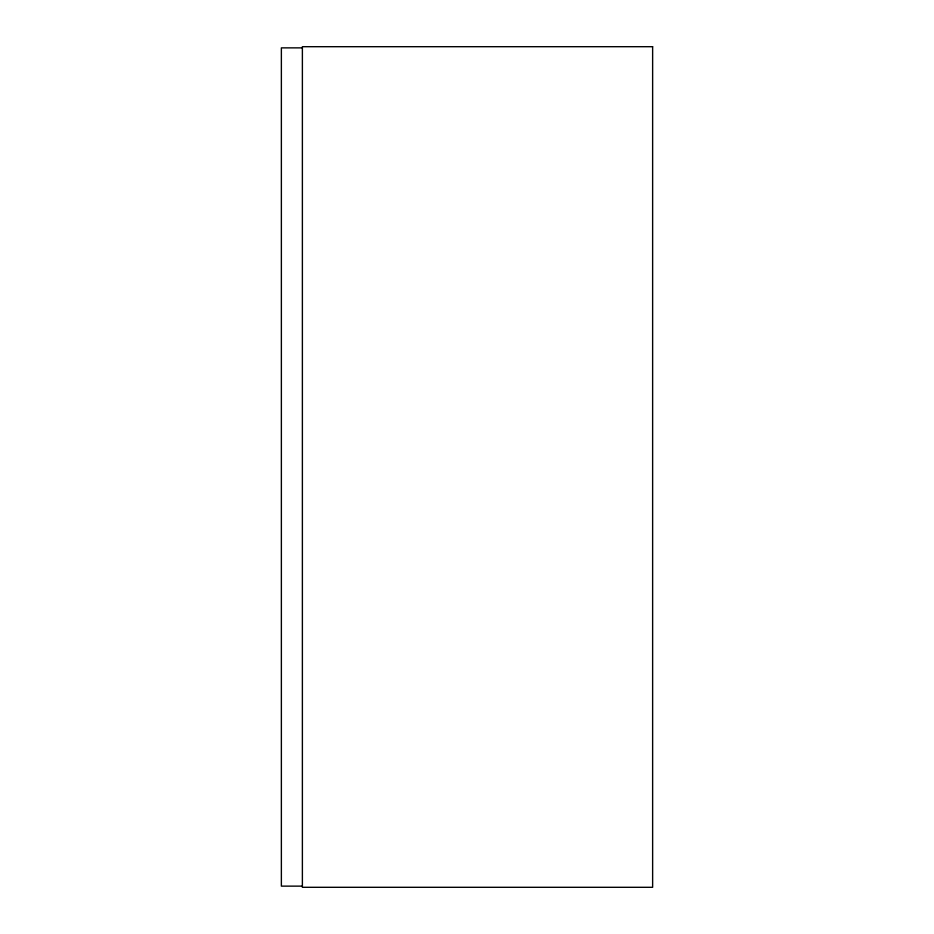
<?xml version="1.0" encoding="UTF-8"?>
<svg xmlns="http://www.w3.org/2000/svg" width="934" height="934" viewBox="0 0 934 934"><rect width="100%" height="100%" fill="white"/><g stroke="black" fill="none" stroke-linecap="round" stroke-linejoin="round"><path stroke-width="1.4" d="M302.382 47.867L281.368 47.867L281.368 886.132L302.382 886.132M652.632 46.7L302.382 46.7L302.382 887.3L652.632 887.3L652.632 46.7"/></g></svg>
